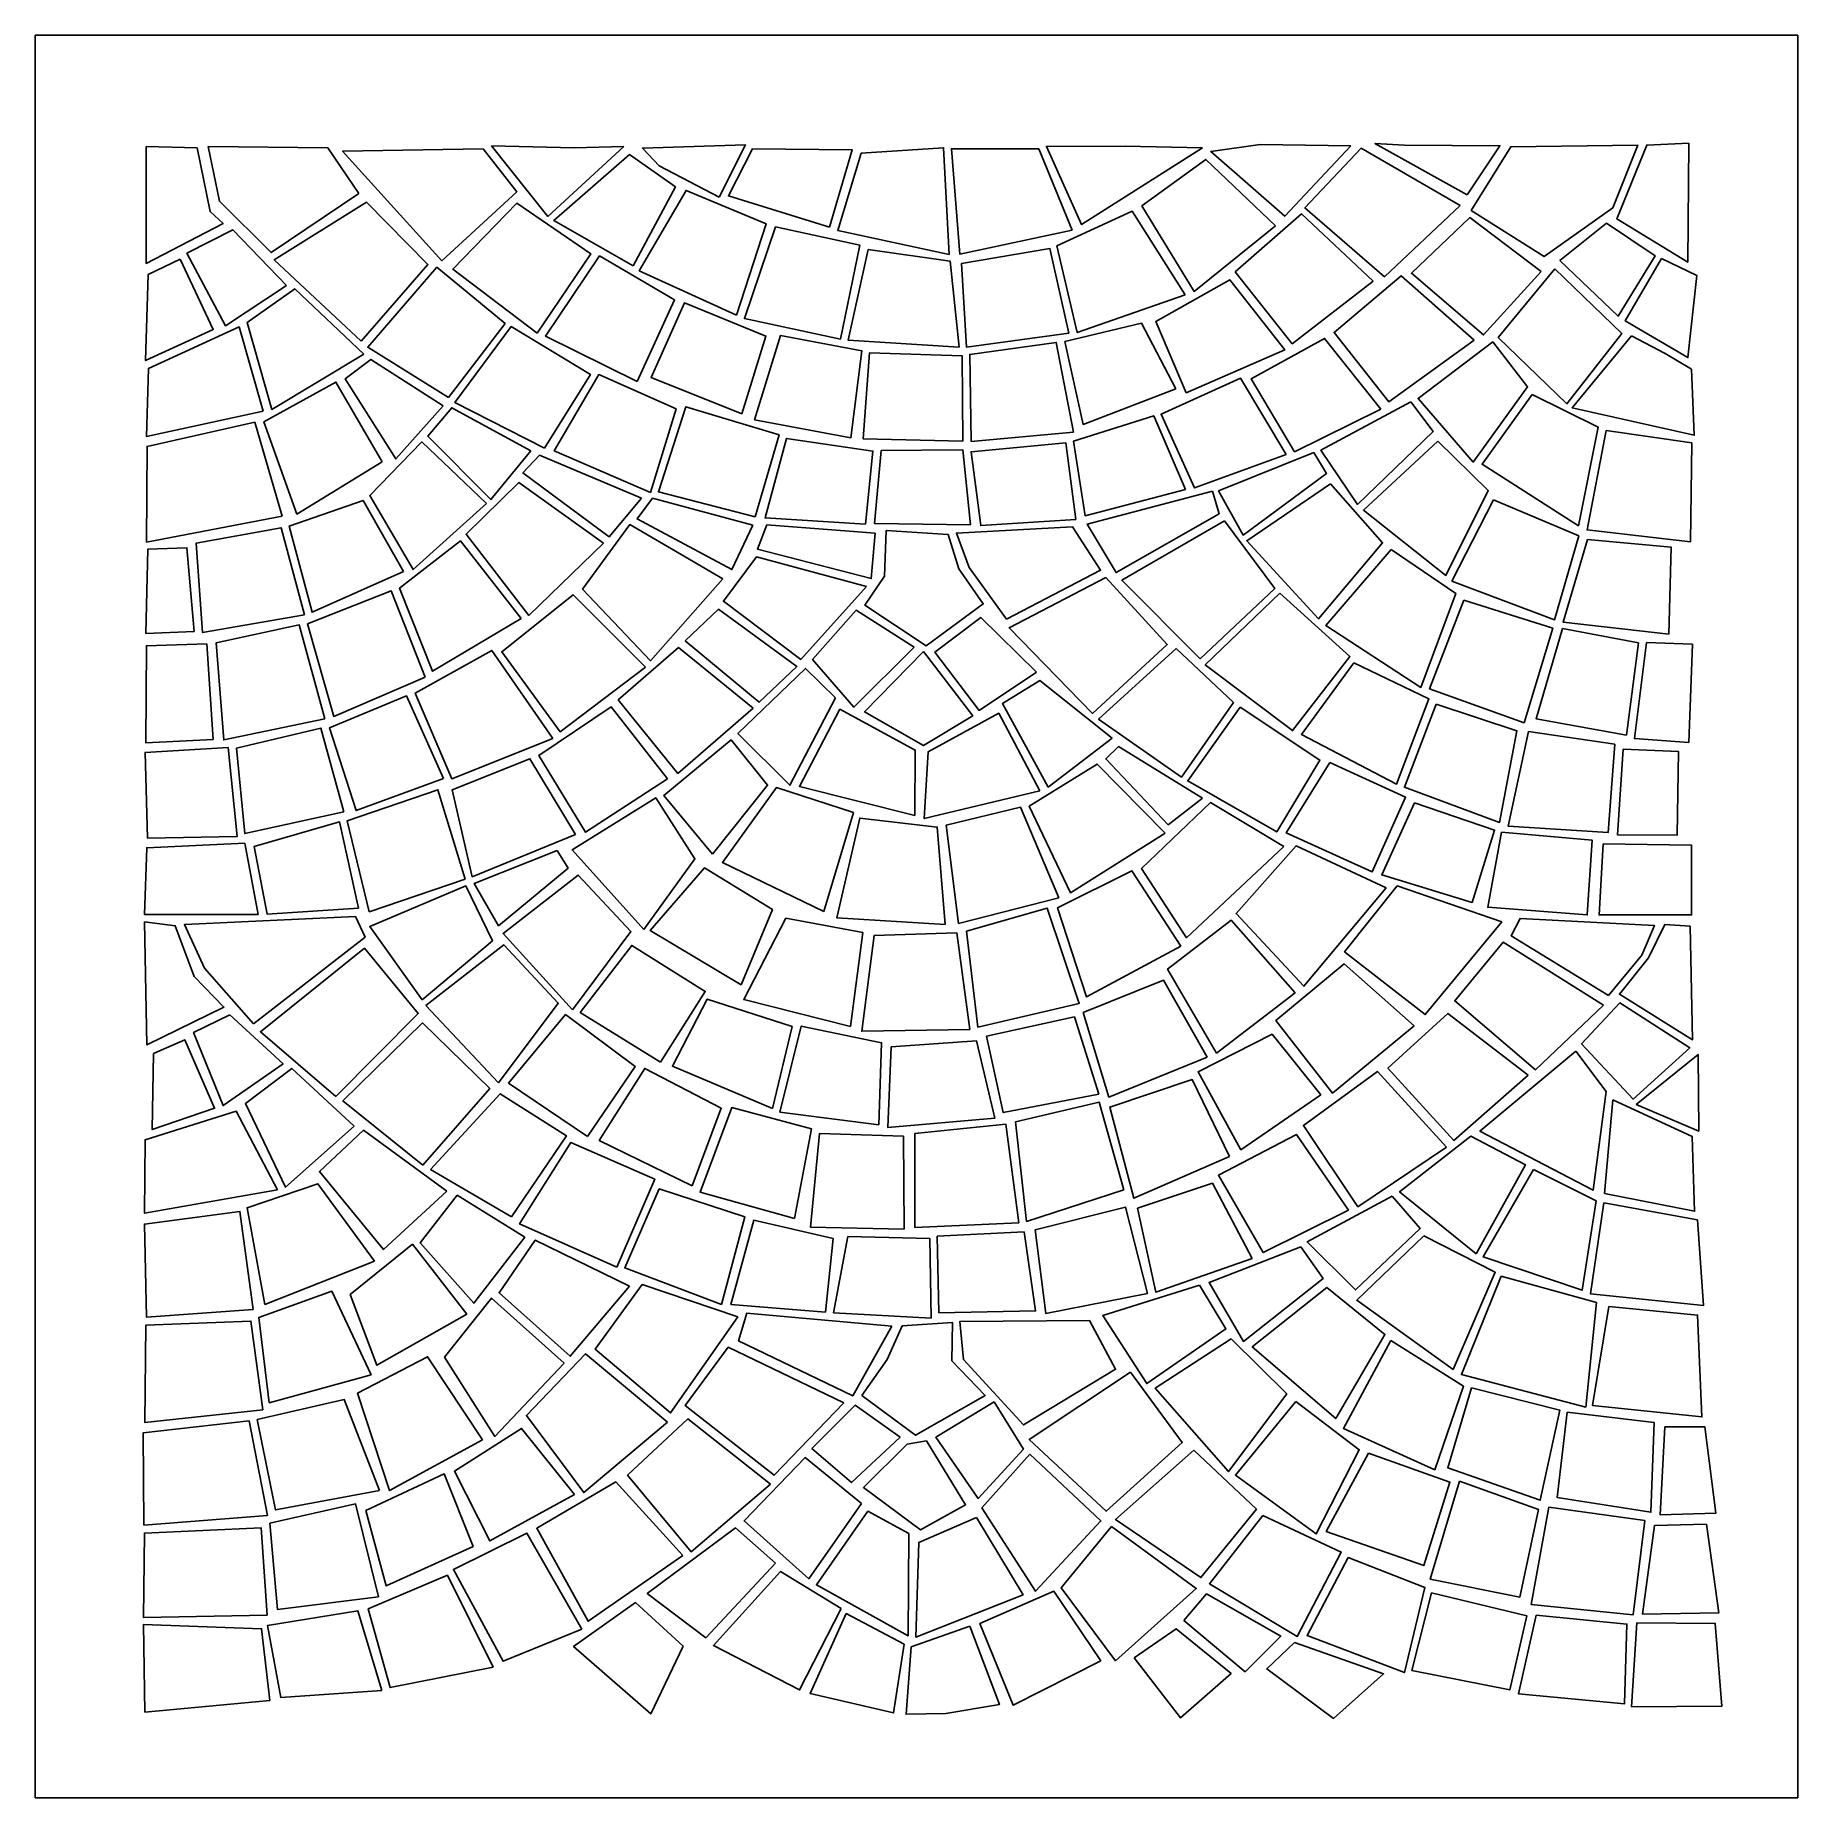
# Model space of a CAD drawing. Header units: metres. Extents: x -20 to 320, y 0 to 920.
# Drawn here: x -20 to 320, y 580 to 920 of the extents above; entities outside this region: 1.
import ezdxf

# ---------------------------------------------------------------- set-up
doc = ezdxf.new("R2010")
doc.units = ezdxf.units.M

msp = doc.modelspace()

# ---------------------------------------------------------------- linework, layer by layer
at = {"color": 8}
msp.add_lwpolyline([(-20, 580), (320, 580), (320, 920), (-20, 920), (-20, 580)], dxfattribs=at)
at = {"color": 0}
for points in [[(1.42, 898.52), (1.42, 875.97), (16.24, 883.68), (13.72, 885.99), (11.21, 898.25)], [(42.39, 889.47), (25.53, 878.09), (15.54, 887.97), (13.36, 898.52), (36.45, 898.25)], [(58.46, 876.51), (72.88, 889.77), (66.38, 898.12), (39.28, 897.61)], [(93.52, 898.54), (78.91, 885.05), (68.02, 898.65), (83.99, 898.25)], [(111.95, 888.78), (116.99, 898.87), (97.13, 898.23), (100.37, 894.82)], [(133.21, 882.95), (137.61, 897.87), (118.39, 898.09), (113.72, 889.01)], [(156.3, 877.68), (155.22, 898.3), (139.33, 897.23), (134.82, 882.31)], [(180.03, 882.4), (173.58, 898.09), (156.73, 898.09), (158.34, 877.79)], [(205.16, 898.28), (190.23, 898.63), (175.05, 898.54), (181.86, 883.48)], [(233.79, 898.68), (216.3, 898.9), (206.75, 897.58), (221.05, 885.09)], [(254.88, 887.18), (235.76, 898.19), (224.92, 886.7), (240.28, 873.42)], [(256.25, 889.24), (238.43, 899.09), (244.11, 898.77), (262.55, 898.68)], [(257.02, 886.22), (264.65, 898.5), (289.14, 898.82), (284.36, 886.72), (271.11, 877.33)], [(298.97, 899.17), (290.86, 898.82), (285.1, 884.56), (298.79, 876.23)], [(95.35, 875.54), (103.54, 890.75), (94.63, 896.99), (80.03, 884.28)], [(219.23, 883.26), (205.8, 896.04), (193.48, 887.09), (203.55, 870.59)], [(42.85, 860.98), (55.74, 875.75), (43.89, 887.78), (26.1, 876.69)], [(76.81, 862.56), (87.18, 877.81), (72.87, 887.58), (60.53, 874.88)], [(115.28, 865.99), (121, 883.63), (105.56, 890.08), (96.52, 874.58)], [(201.83, 869.95), (191.63, 886.05), (177.1, 879.37), (181, 862.65)], [(238.1, 872.58), (224.27, 885.52), (211.5, 874.35), (222.5, 860.5)], [(270.48, 874.43), (256.72, 884.83), (245.48, 874.09), (259.41, 862.18)], [(28.5, 871.74), (18.09, 882.48), (9.26, 877.95), (16.73, 863.95)], [(135.36, 861.37), (139.04, 879.52), (122.82, 883.03), (116.8, 865.35)], [(283.11, 883.77), (274.12, 876.52), (285.33, 865.78), (292.48, 877.46)], [(96.1, 853.2), (103.32, 868.94), (88.86, 877.44), (78.44, 861.93)], [(158.24, 859.85), (156.52, 876.39), (140.68, 878.65), (136.79, 861.18)], [(179.39, 862.54), (175.74, 878.86), (158.67, 875.96), (159.63, 859.85)], [(7.97, 876.83), (1.79, 873.83), (1.28, 857.23), (14.33, 863.26)], [(59.73, 850.12), (70.63, 864.37), (57.49, 875.23), (44.13, 859.81)], [(273.14, 874.95), (262.23, 861.72), (275.46, 848.92), (286.05, 862.49)], [(293.72, 876.91), (300.52, 873.68), (298.8, 857.81), (286.71, 864.89)], [(43.36, 858.49), (30.05, 871.11), (20.85, 864.61), (25.67, 847.83)], [(221.05, 859.32), (210.42, 872.85), (196.14, 864.79), (202.05, 851.05)], [(257.56, 861.18), (243.47, 873.59), (230.55, 862.69), (241.12, 849.26)], [(116.3, 846.96), (120.96, 861.97), (105.26, 868.39), (98.83, 853.97)], [(23.95, 847.49), (19.31, 863.73), (1.83, 855.73), (1.45, 842.6)], [(78.22, 840.36), (87.1, 854.58), (71.78, 863.81), (60.97, 849.16)], [(200.05, 851.76), (193.4, 864.43), (178.64, 860.89), (182.15, 844.94)], [(137.31, 842.33), (139.46, 859.11), (123.75, 862.06), (118.76, 845.79)], [(180.26, 843.41), (176.95, 860.76), (160.26, 858.44), (160.53, 841.66)], [(239.58, 847.84), (228.71, 861.53), (214.59, 853.75), (222.94, 839.65)], [(261.19, 860.86), (246.76, 849.95), (257.39, 837.65), (267.89, 852.18)], [(287.95, 862.01), (276.48, 848.13), (300.03, 842.85), (299.48, 855.56), (294.45, 858.58)], [(58.7, 848.54), (44.75, 857.47), (39.8, 853.69), (49.58, 838.28)], [(158.96, 841.72), (158.78, 858.17), (140.93, 858.71), (139.7, 842.17)], [(98.69, 831.79), (103.61, 847.91), (88.71, 854.54), (80.11, 839.82)], [(221.33, 839.11), (212.47, 853.88), (197.17, 846.9), (203.61, 832.67)], [(46.93, 837.71), (37.99, 853.09), (24.09, 845.42), (30.48, 827.63)], [(268.75, 850.72), (259.12, 837.23), (277.68, 825.38), (281.47, 844.42)], [(75.6, 839.81), (60.35, 848.13), (55.73, 842.63), (67.91, 830.43)], [(118.9, 827.1), (123.5, 842.9), (105.5, 848.33), (100.21, 831.91)], [(201.87, 832.4), (195.78, 846.6), (180.31, 841.71), (182.54, 827.3)], [(245.39, 849.27), (228.01, 839.93), (235.09, 829.48), (249.66, 843.57)], [(27.6, 827.23), (22.33, 845.35), (1.56, 840.69), (1.47, 822.22)], [(283.06, 843.76), (279.37, 824.58), (299.3, 822.26), (299.56, 841.35)], [(67.03, 829.66), (54.55, 841.54), (44.53, 831.2), (52.9, 816.91)], [(140.13, 825.69), (141.6, 839.78), (124.91, 842.22), (120.8, 826.9)], [(160.39, 825.56), (158.92, 840.05), (143.21, 839.92), (141.87, 825.83)], [(180.74, 826.59), (178.78, 841.39), (160.53, 839.65), (162.41, 825.42)], [(250.55, 841.72), (236.22, 828.4), (252.09, 815.8), (260.31, 832.16)], [(96.93, 830.67), (77.25, 838.99), (74.06, 835.56), (90.7, 823.22)], [(226.63, 839.52), (208.29, 832.09), (213.03, 823.57), (229.11, 835.46)], [(89.63, 822.03), (73.31, 833.74), (63.1, 823.75), (75.24, 808.08)], [(229.86, 833.47), (213.72, 822.47), (227.53, 807.42), (239.9, 822.06)], [(51.07, 816.58), (43.23, 830.25), (29.01, 825.31), (33.41, 808.68)], [(118.41, 825.5), (99.08, 830.69), (96.1, 826.7), (114.39, 816.91)], [(207.08, 832.04), (182.92, 825.71), (188.51, 816.36), (208.37, 827.69)], [(261.3, 830.38), (253.3, 814.7), (273.09, 807.21), (277.74, 823.42)], [(209.44, 826.35), (189.58, 814.86), (204.72, 799.72), (219.12, 813.27)], [(31.94, 808.21), (27.43, 825), (11.02, 821.99), (12.25, 804.79)], [(112.64, 815.17), (94.69, 825.61), (85.59, 813.13), (98.68, 799.33)], [(142.01, 823.95), (121.14, 825.58), (119.3, 820.89), (141.28, 815.18)], [(144.16, 824.48), (156.1, 823.68), (158.16, 817.09), (162.89, 810.3), (151.89, 802.23), (140.04, 810.04), (143.82, 815.63)], [(167.39, 807.35), (160.17, 817.31), (157.71, 823.95), (180.12, 825.15), (185.51, 816.8)], [(10.64, 804.98), (1.31, 804.61), (1.71, 820.85), (9.27, 821.13)], [(73.73, 807.5), (62.03, 822.46), (50.26, 813.33), (56.64, 797.3)], [(241.54, 820.8), (228.97, 806.12), (247.27, 794.18), (254.03, 812.33)], [(279.41, 822.74), (274.74, 806.8), (295.13, 804.45), (295.61, 821.23)], [(140.36, 813.68), (119.13, 819.38), (112.75, 810.82), (127.69, 799.58)], [(55.21, 796.16), (48.66, 812.8), (32.5, 806.48), (37.57, 788.61)], [(186.51, 815.38), (167.87, 805.67), (183.93, 789.18), (198.36, 802.5)], [(97.7, 798.08), (83.74, 812.08), (69.99, 801.08), (81.29, 785.62)], [(105.36, 803.16), (119.64, 791.34), (126.94, 798.22), (111.8, 809.28)], [(220.07, 812.39), (205.69, 798.54), (222.54, 785.87), (233.62, 800.14)], [(255.6, 811.01), (248.99, 793.92), (267.2, 787.39), (272.73, 805.59)], [(35.85, 788.1), (30.92, 806.26), (14.88, 802.77), (16.35, 784.06)], [(149.52, 801.95), (137.92, 790.36), (129.93, 799.55), (138.35, 809.08)], [(173.14, 797.14), (162.4, 807.71), (153.55, 801.01), (162.06, 789.76)], [(13.13, 802.57), (14.29, 784.15), (1.31, 783.53), (1.43, 802.24)], [(274.6, 805.56), (269.53, 788.15), (286.95, 785.01), (289.27, 802.79)], [(290.82, 802.88), (299.67, 802.53), (298.98, 783.55), (288.5, 784.32)], [(79.83, 784.34), (68.06, 801.34), (53.29, 793.1), (60.34, 776.58)], [(118.46, 790.16), (104.07, 801.87), (92.47, 791.77), (103.96, 777.6)], [(151.32, 801.09), (160.85, 788.72), (151.32, 782.97), (139.98, 789.5)], [(200.06, 801.7), (185.14, 788.07), (201.11, 776.91), (211.12, 791.29)], [(134.36, 792.21), (125.57, 775.33), (115.56, 785.32), (128.59, 797.85)], [(234.37, 798.93), (224.26, 785.12), (242.62, 775.56), (248.85, 791.99)], [(58.78, 776.61), (51.64, 792.54), (36.75, 786.38), (41.9, 770.44)], [(187.75, 784.38), (173.79, 795.52), (166.62, 791.12), (175.43, 774.97)], [(101.96, 776.57), (91.11, 790.42), (77.16, 781.08), (86.17, 766.26)], [(149.69, 769.47), (149.77, 782.11), (135.24, 789.97), (127.42, 775.09)], [(173.82, 774.22), (165.88, 789.2), (152.26, 781.77), (151.49, 768.88)], [(212.45, 790.38), (202.33, 776.14), (219.51, 766.31), (227.83, 780.17)], [(250.23, 790.97), (244.13, 774.92), (262.49, 768.15), (265.83, 785.83)], [(39.54, 770.18), (35.11, 786.35), (18.84, 782.5), (20.42, 765.98)], [(268.08, 785.66), (264.11, 767.44), (283.43, 766.22), (284.69, 783.23)], [(18.94, 765.43), (17.19, 782.6), (1.2, 781.66), (1.63, 765.13)], [(110.62, 762), (121.28, 775.33), (114.24, 784.05), (101.25, 773.31)], [(205.19, 772.84), (188.95, 782.77), (186.51, 780.4), (198.53, 767.7)], [(286.34, 782.3), (285.24, 765.74), (296.76, 765.72), (296.97, 781.83)], [(84.24, 765.83), (75.44, 780.44), (60.4, 774.42), (64.27, 757.67)], [(197.96, 766.07), (184.86, 779.39), (171.76, 771.26), (179.71, 754.58)], [(229.72, 779.7), (221.33, 766.16), (237.91, 758.63), (244.35, 772.99)], [(62.91, 757.19), (57.67, 774.46), (40.14, 768.44), (44.44, 750.92)], [(97.39, 747.49), (107.25, 761.11), (99.7, 772.92), (83.56, 762.84)], [(132.14, 750.94), (137.83, 770.05), (122.97, 774.86), (112.55, 760.43)], [(220.86, 763.49), (206.69, 771.97), (193.41, 759.28), (202.1, 745.9)], [(246.09, 771.92), (239.74, 758.01), (257.17, 752.73), (261.53, 766.68)], [(155.55, 748.46), (154, 767.25), (139.04, 768.97), (134.61, 749.75)], [(177.45, 753.62), (170.06, 771.1), (155.73, 767.62), (158.13, 748.68)], [(42.37, 751.63), (38.71, 768.25), (22.23, 763.49), (24.71, 750.46)], [(262.88, 766.3), (260.19, 751.79), (279.38, 750.31), (280.33, 764.74)], [(22.99, 750.38), (20.42, 764.12), (1.52, 763.26), (1.09, 750.38)], [(80.7, 762.72), (82.8, 759.33), (69.39, 748.2), (64.7, 756.39)], [(240.62, 755.55), (223.21, 763.66), (211.65, 750.61), (224.75, 736.54)], [(282.47, 764), (281.66, 750.31), (299.51, 750.31), (299.51, 763.73)], [(116.17, 736.82), (122.22, 751.38), (109.11, 759.4), (98.62, 747.3)], [(200.97, 744.28), (191.57, 758.79), (177.21, 751.69), (182.82, 734.5)], [(54.61, 733.91), (68.19, 745.31), (63.08, 755.9), (44.53, 748.09)], [(83.65, 731.98), (94.9, 747.09), (84.76, 758), (70.25, 746.75)], [(262.91, 748.95), (242.75, 755.9), (232.58, 743.2), (248.15, 731.07)], [(159.66, 747.18), (175.23, 751.61), (181.4, 733.22), (161.81, 728.66)], [(1.06, 748.97), (7.02, 748.22), (10.64, 738.42), (16.41, 732.51), (1.51, 725.27)], [(22.08, 729.27), (12.63, 740.01), (8.77, 748.43), (41.75, 749.97), (43.64, 746.02)], [(137.3, 728.81), (139.63, 746.94), (124.8, 749.67), (116.68, 733.97)], [(223.03, 735.25), (210.68, 749.32), (198.44, 739.87), (207.89, 723.66)], [(283.49, 734.73), (289.94, 742.52), (292.35, 748.29), (266.45, 749.63), (264.7, 746.28)], [(299.27, 748.14), (294.37, 748.48), (291.19, 742.04), (285.61, 734.99), (299.7, 726.23)], [(160.27, 728.17), (157.8, 746.83), (141.81, 746.32), (139.44, 727.85)], [(282.51, 732.91), (263.18, 745.05), (253.82, 733.72), (269.41, 720.44)], [(38.01, 715.26), (53.88, 731.29), (43.51, 743.88), (23.44, 727.77)], [(69.36, 717.91), (80.88, 733.29), (70.38, 744.51), (55.36, 732.82)], [(100.61, 721.89), (109.26, 735.55), (95.06, 744.42), (85.13, 731.5)], [(245.98, 728.92), (232.48, 740.84), (219.32, 729.95), (230.22, 715.93)], [(206.07, 722.86), (197.63, 737.74), (182.16, 731.47), (187.09, 715.16)], [(17.52, 731.04), (27.82, 721.59), (16.23, 713.53), (10.54, 727.6)], [(86.56, 707.56), (95.72, 721.09), (82.31, 731.09), (71.32, 717.86)], [(122.24, 712.94), (126.01, 728.76), (109.64, 734.06), (102.91, 721.11)], [(268.02, 719.36), (252.5, 731.3), (240.95, 720.72), (253.63, 706.8)], [(285.67, 733.37), (299.16, 724.69), (288.28, 714.79), (278.29, 725.45)], [(54.74, 702.04), (67.69, 716.79), (54.7, 729.48), (39.35, 714.41)], [(142.76, 709.8), (143.28, 725.63), (127.76, 728.86), (123.66, 712.28)], [(185.16, 715.72), (180.46, 730.64), (163.53, 726.9), (166.73, 712.17)], [(2.81, 723.57), (2.56, 708.88), (14.58, 713), (8.83, 726.23)], [(165.11, 711.1), (161.56, 726.02), (145.14, 724.84), (144.49, 709.27)], [(227.97, 715.61), (218.59, 727.27), (204.31, 720.04), (212.57, 705.01)], [(277.22, 724.01), (258.68, 708.62), (280.55, 697.23), (283.02, 716.23)], [(288.86, 713.75), (300.78, 723.39), (300.91, 708.61)], [(41.52, 709.58), (29.49, 720.7), (20.53, 713.92), (28.27, 697.77)], [(106.72, 698.07), (112.33, 713), (97.59, 720.7), (88.81, 706.8)], [(210.37, 703.7), (203.18, 718.55), (187.27, 713.22), (191.9, 695.65)], [(252.23, 705.51), (238.92, 720.11), (224.64, 709.7), (235.16, 694.02)], [(71.86, 692.08), (82.48, 707.69), (69.69, 715.8), (56.26, 701.22)], [(189.99, 697.26), (185.24, 714.17), (169.1, 710.39), (171.22, 691.18)], [(284.31, 714.62), (282.73, 696.59), (300.09, 693.15), (299.66, 707.54)], [(26.71, 697.27), (18.79, 712.44), (1.2, 706.93), (1.1, 692.76)], [(126.46, 691.71), (129.73, 709.02), (114.35, 713.14), (108.26, 696.82)], [(59.37, 697), (43.3, 708.77), (34.82, 700.8), (47.21, 685.73)], [(147.63, 689.71), (147.48, 707.62), (131.31, 708.17), (129.55, 690.1)], [(169.76, 690.9), (167.21, 709.96), (149.68, 708.16), (149.68, 690.03)], [(233.32, 693.37), (223.3, 707.97), (208.23, 700.12), (216.86, 685.18)], [(257.97, 684.93), (243.19, 696.89), (256.94, 707.61), (267.45, 702.11)], [(92.17, 682.33), (99.52, 699.31), (83.3, 706.39), (73.44, 690.71)], [(269.02, 701.2), (259.29, 684.32), (278.39, 677.91), (281.1, 695.13)], [(45.45, 683.51), (34.54, 698.46), (20.88, 693.82), (24.32, 675.18)], [(112.39, 675.14), (116.91, 692.08), (100.37, 697.45), (93.71, 682.22)], [(214.78, 684.05), (207.08, 698.54), (192.66, 693.71), (196.2, 677.5)], [(74.47, 688.17), (61.42, 696.24), (54.26, 687.06), (64.6, 675.4)], [(194.59, 677.29), (190.3, 693.93), (172.9, 689.53), (174.94, 673.42)], [(241.77, 696.03), (225.34, 687.22), (234.7, 677.98), (247.18, 689.83)], [(282.56, 694.79), (280.01, 677.22), (301.81, 674.94), (300.63, 691.47)], [(22.04, 674.17), (19.47, 693.1), (1.07, 690.66), (1.48, 672.68)], [(132.44, 673.7), (133.93, 687.88), (118.59, 691.4), (114.19, 675.13)], [(94.66, 678.72), (76.45, 687.57), (69.49, 677.43), (83.19, 665.16)], [(152.82, 672.52), (152.54, 687.91), (136.77, 688.24), (134.02, 673.56)], [(170.78, 689.17), (172.96, 673.9), (154.34, 673.57), (154, 688.33)], [(247.84, 688.4), (234.92, 675.97), (253.5, 662.61), (261.65, 681.36)], [(63.24, 673.26), (52.77, 686.78), (40.77, 677.06), (45.9, 663.43)], [(224.16, 686.26), (206.44, 679.39), (213.06, 668.03), (228.43, 680.15)], [(262.81, 680.64), (255.11, 661.62), (279.11, 655.37), (281.17, 675.51)], [(44.8, 661.57), (37.22, 677.71), (23.11, 672.66), (25.14, 656.19)], [(115.53, 672.79), (97.06, 678.98), (88.04, 666.52), (102.56, 654.24)], [(204.61, 678.85), (185.93, 673.05), (194.43, 659.88), (209.69, 670.44)], [(229.15, 678.45), (214.78, 666.96), (230.89, 653.15), (240.36, 669.37)], [(82.03, 663.86), (68.03, 676.4), (58.96, 665.01), (68.63, 649.69)], [(145.21, 670.94), (137.69, 657.52), (115.68, 668.12), (117.29, 673.49)], [(283.58, 674.75), (280.42, 655.65), (301.51, 653.45), (300.69, 673.1)], [(23.9, 654.85), (21.59, 671.96), (1.35, 671.17), (1.14, 652.38)], [(139.48, 657.59), (149.81, 649.94), (163.24, 657.59), (156.79, 664.3), (156.93, 671.68), (147.26, 671.01), (144.31, 664.57)], [(183.36, 672.06), (158.37, 671.89), (159.04, 664.51), (170.61, 651.92), (188.4, 662.66)], [(135.95, 656.18), (113.67, 666.92), (105.39, 655.64), (122.53, 642.22)], [(210.73, 668.54), (196.02, 658.98), (210.16, 642.91), (221.44, 657.94)], [(241.52, 668.22), (232.35, 651.25), (249.99, 643.26), (255.55, 659.37)], [(66.28, 649.04), (55.67, 665.07), (42.19, 658.05), (48.34, 639.27)], [(101.96, 652.44), (86.15, 665.66), (74.75, 653.75), (85.81, 638.86)], [(191.26, 662.07), (171.76, 649.11), (186.59, 635.28), (201.25, 648.55)], [(46.41, 639.27), (39.61, 656.81), (22.84, 652.96), (26.36, 635.52)], [(164.98, 656.38), (170.62, 647.26), (161.89, 637.73), (153.71, 649.54)], [(223.16, 656.44), (211.52, 642.23), (227.13, 630.88), (235.41, 647.13)], [(257.05, 659.06), (252.47, 643.66), (270.34, 637.38), (274.13, 654.74)], [(121.85, 640.48), (105.87, 653.07), (94.25, 642.26), (106.55, 627.46)], [(146.86, 649.54), (137.47, 640.81), (129.82, 647.39), (138.14, 655.71)], [(275.55, 654.39), (273.59, 637.89), (291.69, 635.06), (292.3, 652.4)], [(24.83, 634.44), (21.29, 652.69), (0.8, 650.39), (0.97, 632.61)], [(84, 638.48), (73.81, 651.24), (60.85, 643), (67.67, 629.53)], [(294.33, 651.58), (302.06, 651.58), (304.21, 634.91), (293.47, 634.57)], [(151.96, 648.87), (159.48, 636.52), (150.75, 631.69), (139.75, 639.87), (148.2, 648.19)], [(171.89, 646.28), (185.58, 633.4), (172.97, 619.84), (162.63, 635.95)], [(203.47, 647.05), (188.39, 633.65), (204.88, 622.48), (215.56, 635.65)], [(237.22, 646.45), (229.03, 631.39), (247.84, 624.8), (252.9, 640.87)], [(139.41, 636.75), (129.21, 622.26), (116.73, 633.4), (128.54, 645.61)], [(64.5, 628.48), (58.87, 642.49), (43.79, 635.43), (47.67, 620.9)], [(104.91, 626.75), (92.02, 640.92), (76.75, 631.99), (86.64, 614.05)], [(254.72, 641.08), (249.12, 622.16), (266.41, 618.71), (269.97, 635.62)], [(46.2, 618.75), (41.79, 636.69), (25.26, 632.94), (26.72, 616.34)], [(272.01, 636.04), (268.55, 617.29), (288.25, 615.28), (290.48, 633.46)], [(148.54, 630.98), (148.4, 611.25), (130.69, 621.05), (140.62, 635.28)], [(161.56, 634.07), (170.55, 619.17), (149.88, 610.98), (150.42, 629.24)], [(216.82, 634.42), (206.52, 621.28), (223.46, 611.13), (231.94, 627.38)], [(292.34, 632.51), (302.39, 632.77), (304.8, 615.68), (290.02, 615.42)], [(24.74, 615.24), (23.56, 632.07), (1.06, 631.06), (0.89, 614.74)], [(85.44, 612.51), (74.84, 631.04), (60.67, 624.06), (70.24, 606.32)], [(122.82, 625.27), (109.34, 610.86), (98.07, 619.38), (115.09, 632.05)], [(187.59, 632.34), (203.96, 620.39), (188.39, 606.43), (177.92, 620.52)], [(233.25, 626.37), (225.35, 611.31), (244.12, 604.16), (248.07, 620.57)], [(68.35, 605.21), (59.5, 622.91), (44.21, 616.47), (48.46, 601.26)], [(135.45, 616.51), (127.46, 600.79), (110.81, 609.38), (123.77, 623.64)], [(185.57, 606.43), (168.66, 597.84), (162.24, 613.64), (176.5, 619.85)], [(201.54, 614.22), (213.39, 604.32), (220.26, 611.19), (205.97, 619.32)], [(249.35, 619.5), (245.58, 604.54), (264.49, 600.82), (267.72, 615.1)], [(46.88, 600.66), (42.24, 616.04), (24.8, 613.2), (27.4, 599.32)], [(104.99, 609.23), (98.74, 596.17), (83.84, 609.19), (95.79, 617.65)], [(147.61, 609.64), (145.58, 596.37), (129.47, 600.12), (136.44, 615.54)], [(25.26, 598.78), (23.65, 612.6), (0.89, 613.45), (1.14, 596.53)], [(160.28, 613.07), (149, 609.1), (147.99, 596.1), (155.64, 596.23), (165.98, 597.98)], [(192.02, 606.97), (200.93, 595.41), (210.7, 604), (200.07, 612.61)], [(269.54, 615.2), (266.11, 600.07), (286.61, 598.13), (287.04, 613.49)], [(288.98, 613.73), (304.1, 613.62), (305.36, 597.68), (287.94, 597.57)], [(222.92, 609.94), (240.1, 603.9), (230.44, 595.31), (217.55, 604.84)]]:
    msp.add_lwpolyline(points, close=True, dxfattribs=at)

# ---------------------------------------------------------------- texts
msp.add_text('Grid Box C1 - #000000', height=10).set_placement((0, 0))

doc.saveas('drawing.dxf')
